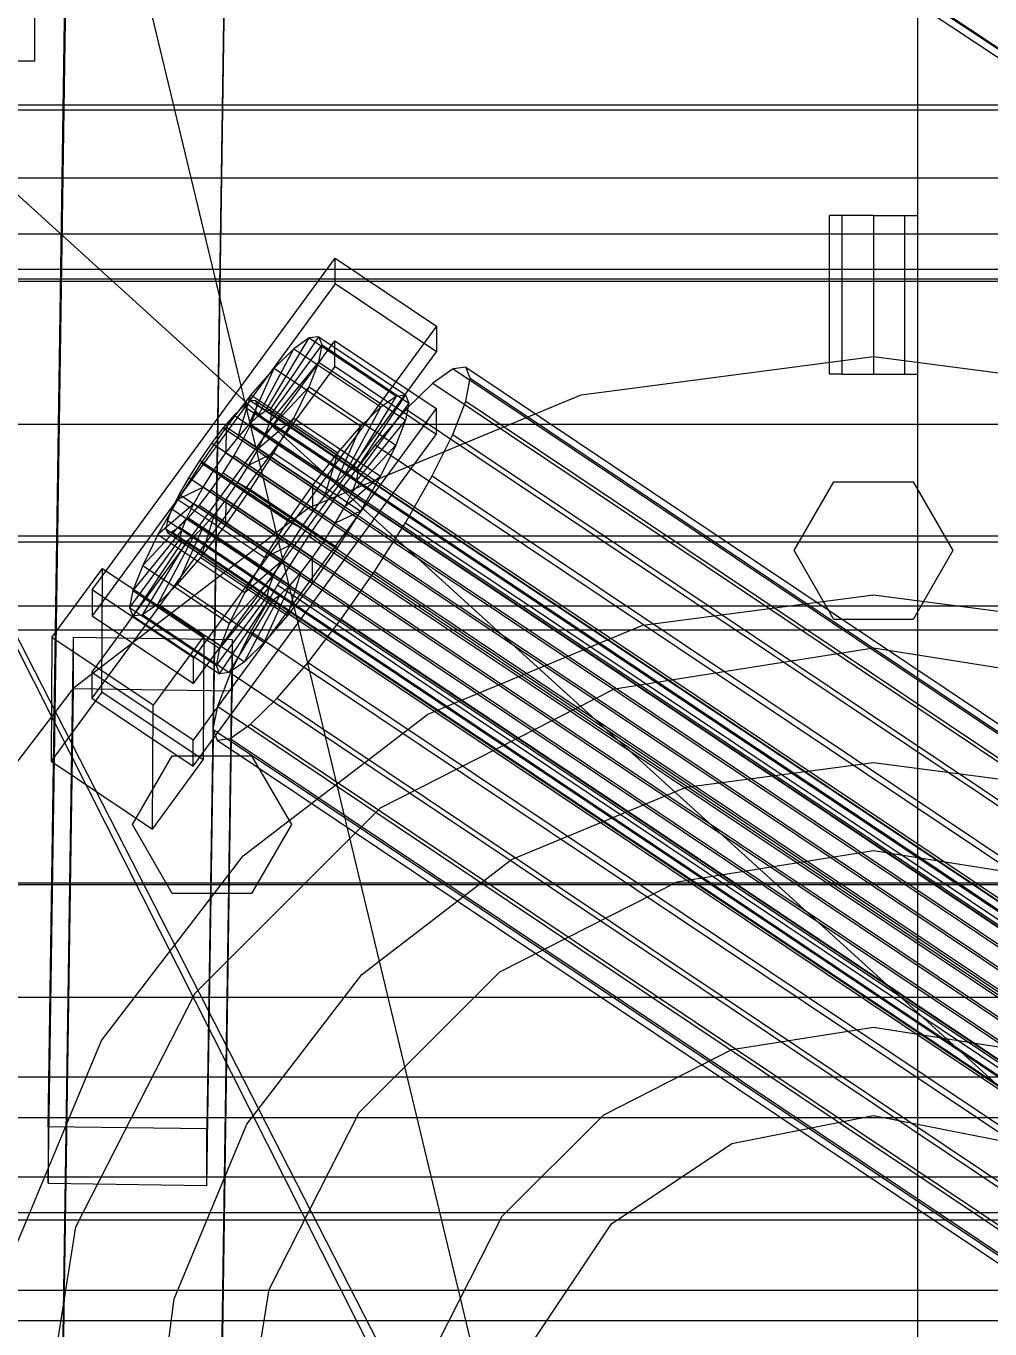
# Model space of a CAD drawing. Header units: millimetres. Extents: x -191664 to 191490, y -197311 to 10263.
# Drawn here: x -381 to -271.8, y -30232.2 to -30084.5 of the extents above; entities that cross this region are included whole.
import ezdxf

# ---------------------------------------------------------------- set-up
doc = ezdxf.new("R2010")
doc.units = ezdxf.units.MM
for name, color, linetype, lineweight in [('COTAS_USUARIO', 1, 'Continuous', 0), ('frontal_briquetadora', 7, 'Continuous', 0), ('frontal_C01', 7, 'Continuous', 0), ('frontal_C02', 7, 'Continuous', 0), ('frontal_C03', 7, 'Continuous', 0), ('frontal_mezcladora', 7, 'Continuous', 0), ('frontal_secador', 7, 'Continuous', 0)]:
    doc.layers.add(name, color=color, linetype=linetype, lineweight=lineweight)
doc.dimstyles.new('PLANTA_100', dxfattribs={"dimtxt": 250, "dimasz": 150, "dimexe": 150, "dimexo": 80, "dimgap": 100, "dimtad": 1, "dimtih": 1, "dimtoh": 1, "dimdec": 1, "dimdsep": 46, "dimcen": 0.09, "dimclrd": 1, "dimclre": 1, "dimclrt": 1, "dimadec": 0, "dimazin": 0, "dimtfac": 1, "dimtdec": 4, "dimtofl": 0, "dimtmove": 0, "dimatfit": 3, "dimfxl": 1, "dimtolj": 1, "dimtzin": 0, "dimarcsym": 0})

# ---------------------------------------------------------------- blocks, each defined once
blk = doc.blocks.new('*D109')
at = {"layer": 'COTAS_USUARIO', "color": 1, "lineweight": -2, "transparency": 16777216}
for p, q in [((-80, -28700), (-1350, -28700)), ((-1200, -31850), (-1200, -28850)), ((-80, -32000), (-1350, -32000))]:
    blk.add_line(p, q, dxfattribs=at)
at = {"layer": 'COTAS_USUARIO', "color": 1, "transparency": 16777216}
for points in [[(-1225, -28850), (-1175, -28850), (-1200, -28700)], [(-1225, -31850), (-1175, -31850), (-1200, -32000)]]:
    blk.add_solid(points, dxfattribs=at)
at = {"layer": 'Defpoints', "color": 0, "transparency": 16777216}
for p in [(-1200, -28700), (0, -28700), (0, -32000)]:
    blk.add_point(p, dxfattribs=at)
blk = doc.blocks.new('*D111')
at = {"layer": 'COTAS_USUARIO', "color": 1, "lineweight": -2, "transparency": 16777216}
for p, q in [((-80, -27700), (-1350, -27700)), ((-1200, -31850), (-1200, -27850)), ((-80, -32000), (-1350, -32000))]:
    blk.add_line(p, q, dxfattribs=at)
at = {"layer": 'COTAS_USUARIO', "color": 1, "transparency": 16777216}
for points in [[(-1225, -27850), (-1175, -27850), (-1200, -27700)], [(-1225, -31850), (-1175, -31850), (-1200, -32000)]]:
    blk.add_solid(points, dxfattribs=at)
at = {"layer": 'Defpoints', "color": 0, "transparency": 16777216}
for p in [(-1200, -27700), (0, -27700), (0, -32000)]:
    blk.add_point(p, dxfattribs=at)
blk = doc.blocks.new('*D121')
at = {"layer": 'COTAS_USUARIO', "color": 1, "lineweight": -2, "transparency": 16777216}
for p, q in [((-80, -29000), (-1350, -29000)), ((-1200, -31850), (-1200, -29150)), ((-80, -32000), (-1350, -32000))]:
    blk.add_line(p, q, dxfattribs=at)
at = {"layer": 'COTAS_USUARIO', "color": 1, "transparency": 16777216}
for points in [[(-1225, -29150), (-1175, -29150), (-1200, -29000)], [(-1225, -31850), (-1175, -31850), (-1200, -32000)]]:
    blk.add_solid(points, dxfattribs=at)
at = {"layer": 'Defpoints', "color": 0, "transparency": 16777216}
for p in [(-1200, -29000), (0, -29000), (0, -32000)]:
    blk.add_point(p, dxfattribs=at)

msp = doc.modelspace()

# ---------------------------------------------------------------- linework, layer by layer
at = {"layer": 'frontal_briquetadora', "color": 9, "true_color": 0xb9c3c2}
for p, q in [((-430, -29820), (-223.45, -30680)), ((-430, -30060), (-210, -30260)), ((-430, -30060), (-210, -30490)), ((-430, -30060), (-210, -30496)), ((-430, -30143), (-188, -30143)), ((-430, -30181.66), (-188, -30181.66))]:
    msp.add_line(p, q, dxfattribs=at)
at = {"layer": 'frontal_C01', "color": 139, "true_color": 0x354b57}
for p, q in [((-378.51, -30209.3), (-375.64, -30017.35)), ((-357.65, -30017.59), (-360.51, -30209.54)), ((-378.51, -30215.7), (-375.64, -30023.76)), ((-360.51, -30215.95), (-357.65, -30024)), ((-450, -30181.84), (450, -30181.84)), ((450, -30194.65), (-450, -30194.65)), ((-425, -30203.62), (425, -30203.62)), ((-360.51, -30209.54), (-378.51, -30209.3)), ((-378.51, -30209.3), (-378.51, -30215.7)), ((-360.51, -30215.95), (-360.51, -30209.54)), ((450, -30215), (-450, -30215)), ((425, -30214.99), (-425, -30214.99)), ((-378.51, -30215.7), (-360.51, -30215.95)), ((425, -30219.88), (-425, -30219.88)), ((-450, -30227.81), (450, -30227.81)), ((-425, -30231.25), (425, -30231.25))]:
    msp.add_line(p, q, dxfattribs=at)
at = {"layer": 'frontal_C01', "color": 252, "true_color": 0x83939a}
for p, q in [((-359.83, -30027.97), (-175.52, -30150.31)), ((-359.34, -30029.41), (-175.03, -30151.74)), ((-357.89, -30029.4), (-173.58, -30151.73))]:
    msp.add_line(p, q, dxfattribs=at)
at = {"layer": 'frontal_C01', "color": 251, "true_color": 0x4e626d}
for p, q in [((-380, -30088.5), (-380, -30080.5)), ((-480, -30088.5), (-380, -30088.5))]:
    msp.add_line(p, q, dxfattribs=at)
at = {"layer": 'frontal_C02', "color": 139, "true_color": 0x354b57}
for p, q in [((-373.5, -30148.45), (-345.97, -30110.86)), ((-345.98, -30113.78), (-345.97, -30110.86)), ((-345.97, -30110.86), (-334.5, -30118.55)), ((-345.98, -30113.78), (-373.51, -30151.38)), ((-334.51, -30121.47), (-345.98, -30113.78)), ((-334.5, -30118.55), (-362.03, -30156.14)), ((-334.5, -30118.55), (-334.51, -30121.47)), ((-373.54, -30157.81), (-346.01, -30120.21)), ((-346.02, -30123.14), (-346.01, -30120.21)), ((-346.01, -30120.21), (-334.54, -30127.9)), ((-362.04, -30159.06), (-334.51, -30121.47)), ((-346.02, -30123.14), (-373.55, -30160.73)), ((-334.55, -30130.82), (-346.02, -30123.14)), ((-334.54, -30127.9), (-362.07, -30165.49)), ((-334.54, -30127.9), (-334.55, -30130.82)), ((-362.08, -30168.41), (-334.55, -30130.82)), ((-378.09, -30153.84), (-372.35, -30146.01)), ((-372.41, -30160.04), (-372.35, -30146.01)), ((-372.35, -30146.01), (-360.88, -30153.69)), ((-373.5, -30148.45), (-373.51, -30151.38)), ((-362.03, -30156.14), (-373.5, -30148.45)), ((-373.51, -30151.38), (-362.04, -30159.06)), ((-360.88, -30153.69), (-366.62, -30161.53)), ((-360.88, -30153.69), (-360.94, -30167.72)), ((-378.51, -30347.59), (-375.64, -30153.82)), ((-378.09, -30153.84), (-378.14, -30167.87)), ((-366.62, -30161.53), (-378.09, -30153.84)), ((-375.64, -30159.67), (-375.64, -30153.82)), ((-375.64, -30153.82), (-357.65, -30154.07)), ((-357.65, -30154.07), (-360.51, -30347.83)), ((-357.65, -30154.07), (-357.65, -30159.91)), ((-362.04, -30159.06), (-362.03, -30156.14)), ((-373.54, -30157.81), (-373.55, -30160.73)), ((-362.07, -30165.49), (-373.54, -30157.81)), ((-378.51, -30353.44), (-375.64, -30159.67)), ((-372.41, -30160.04), (-378.14, -30167.87)), ((-357.65, -30159.91), (-375.64, -30159.67)), ((-373.55, -30160.73), (-362.08, -30168.41)), ((-360.94, -30167.72), (-372.41, -30160.04)), ((-360.51, -30353.68), (-357.65, -30159.91)), ((-366.68, -30175.56), (-366.62, -30161.53)), ((-362.08, -30168.41), (-362.07, -30165.49)), ((-378.14, -30167.87), (-366.68, -30175.56)), ((-366.68, -30175.56), (-360.94, -30167.72))]:
    msp.add_line(p, q, dxfattribs=at)
at = {"layer": 'frontal_C02', "color": 155, "true_color": 0x617580}
for p, q in [((-353.38, -30128.07), (-347.84, -30119.75)), ((-347.84, -30119.75), (-348.92, -30119.9)), ((-347.84, -30119.75), (-338.01, -30126.34)), ((-347.47, -30120.68), (-347.84, -30119.75)), ((-354.71, -30128.72), (-350.65, -30121.11)), ((-353.89, -30128.14), (-348.92, -30119.9)), ((-353.21, -30128.51), (-347.47, -30120.68)), ((-350.65, -30121.11), (-352.9, -30123.31)), ((-348.92, -30119.9), (-350.65, -30121.11)), ((-350.65, -30121.11), (-340.82, -30127.7)), ((-348.92, -30119.9), (-339.09, -30126.48)), ((-347.85, -30122.63), (-347.47, -30120.68)), ((-347.47, -30120.68), (-337.64, -30127.27)), ((-353.38, -30129.43), (-347.85, -30122.63)), ((-348.94, -30125.45), (-347.85, -30122.63)), ((-347.85, -30122.63), (-338.02, -30129.21)), ((-355.78, -30129.76), (-352.9, -30123.31)), ((-352.9, -30123.31), (-355.53, -30126.35)), ((-352.9, -30123.31), (-343.07, -30129.9)), ((-353.9, -30130.77), (-348.94, -30125.45)), ((-350.68, -30128.97), (-348.94, -30125.45)), ((-348.94, -30125.45), (-339.11, -30132.04)), ((-355.53, -30126.35), (-358.34, -30130.01)), ((-357.02, -30131.2), (-355.53, -30126.35)), ((-355.53, -30126.35), (-345.7, -30132.93)), ((-339.09, -30126.48), (-344.06, -30134.73)), ((-338.01, -30126.34), (-343.55, -30134.66)), ((-340.82, -30127.7), (-339.09, -30126.48)), ((-339.09, -30126.48), (-338.01, -30126.34)), ((-338.01, -30126.34), (-337.64, -30127.27)), ((-354.71, -30128.72), (-353.89, -30128.14)), ((-353.89, -30128.14), (-353.38, -30128.07)), ((-344.06, -30134.73), (-353.89, -30128.14)), ((-343.55, -30134.66), (-353.38, -30128.07)), ((-353.38, -30128.07), (-353.21, -30128.51)), ((-353.21, -30128.51), (-353.38, -30129.43)), ((-343.38, -30135.1), (-353.21, -30128.51)), ((-340.82, -30127.7), (-344.88, -30135.3)), ((-337.64, -30127.27), (-343.38, -30135.1)), ((-343.07, -30129.9), (-340.82, -30127.7)), ((-337.64, -30127.27), (-338.02, -30129.21)), ((-358.34, -30130.01), (-361.17, -30134.05)), ((-358.34, -30130.01), (-358.36, -30132.93)), ((-348.52, -30136.59), (-358.34, -30130.01)), ((-357.02, -30131.2), (-355.78, -30129.76)), ((-355.78, -30129.76), (-354.71, -30128.72)), ((-345.95, -30136.34), (-355.78, -30129.76)), ((-354.72, -30132.44), (-350.68, -30128.97)), ((-344.88, -30135.3), (-354.71, -30128.72)), ((-353.38, -30129.43), (-353.9, -30130.77)), ((-343.55, -30136.02), (-353.38, -30129.43)), ((-352.94, -30132.93), (-350.68, -30128.97)), ((-350.68, -30128.97), (-340.85, -30135.55)), ((-343.07, -30129.9), (-345.95, -30136.34)), ((-345.7, -30132.93), (-343.07, -30129.9)), ((-338.02, -30129.21), (-343.55, -30136.02)), ((-338.02, -30129.21), (-339.11, -30132.04)), ((-358.36, -30132.93), (-357.02, -30131.2)), ((-347.19, -30137.78), (-357.02, -30131.2)), ((-353.9, -30130.77), (-354.72, -30132.44)), ((-344.07, -30137.36), (-353.9, -30130.77)), ((-359.69, -30134.84), (-358.36, -30132.93)), ((-358.36, -30132.93), (-348.53, -30139.52)), ((-354.72, -30132.44), (-355.8, -30134.32)), ((-355.8, -30134.32), (-352.94, -30132.93)), ((-355.57, -30137.07), (-352.94, -30132.93)), ((-344.9, -30139.02), (-354.72, -30132.44)), ((-352.94, -30132.93), (-343.11, -30139.52)), ((-348.52, -30136.59), (-345.7, -30132.93)), ((-345.7, -30132.93), (-347.19, -30137.78)), ((-339.11, -30132.04), (-344.07, -30137.36)), ((-339.11, -30132.04), (-340.85, -30135.55)), ((-361.17, -30134.05), (-363.8, -30138.19)), ((-359.69, -30134.84), (-361.17, -30134.05)), ((-361.17, -30134.05), (-351.34, -30140.63)), ((-355.8, -30134.32), (-357.04, -30136.28)), ((-345.97, -30140.9), (-355.8, -30134.32)), ((-360.94, -30136.81), (-359.69, -30134.84)), ((-349.86, -30141.43), (-359.69, -30134.84)), ((-344.88, -30135.3), (-345.95, -30136.34)), ((-340.85, -30135.55), (-344.9, -30139.02)), ((-344.06, -30134.73), (-344.88, -30135.3)), ((-343.55, -30134.66), (-344.06, -30134.73)), ((-343.38, -30135.1), (-343.55, -30134.66)), ((-343.55, -30136.02), (-343.38, -30135.1)), ((-340.85, -30135.55), (-343.11, -30139.52)), ((-360.94, -30136.81), (-363.8, -30138.19)), ((-362.01, -30138.69), (-360.94, -30136.81)), ((-351.11, -30143.39), (-360.94, -30136.81)), ((-358.39, -30141.11), (-355.57, -30137.07)), ((-357.04, -30136.28), (-358.38, -30138.19)), ((-357.04, -30136.28), (-355.57, -30137.07)), ((-347.21, -30142.86), (-357.04, -30136.28)), ((-355.57, -30137.07), (-345.74, -30143.66)), ((-351.34, -30140.63), (-348.52, -30136.59)), ((-348.53, -30139.52), (-348.52, -30136.59)), ((-345.95, -30136.34), (-347.19, -30137.78)), ((-344.9, -30139.02), (-344.07, -30137.36)), ((-344.07, -30137.36), (-343.55, -30136.02)), ((-363.8, -30138.19), (-366.06, -30142.16)), ((-362.01, -30138.69), (-366.06, -30142.16)), ((-363.8, -30138.19), (-353.97, -30144.78)), ((-362.83, -30140.35), (-362.01, -30138.69)), ((-352.18, -30145.27), (-362.01, -30138.69)), ((-358.38, -30138.19), (-359.71, -30139.93)), ((-358.38, -30138.19), (-358.39, -30141.11)), ((-348.55, -30144.78), (-358.38, -30138.19)), ((-347.19, -30137.78), (-348.53, -30139.52)), ((-362.83, -30140.35), (-367.79, -30145.67)), ((-363.35, -30141.69), (-362.83, -30140.35)), ((-353, -30146.94), (-362.83, -30140.35)), ((-359.71, -30139.93), (-361.21, -30144.78)), ((-359.71, -30139.93), (-360.96, -30141.36)), ((-349.88, -30146.51), (-359.71, -30139.93)), ((-348.53, -30139.52), (-349.86, -30141.43)), ((-345.97, -30140.9), (-344.9, -30139.02)), ((-343.11, -30139.52), (-345.97, -30140.9)), ((-343.11, -30139.52), (-345.74, -30143.66)), ((-363.35, -30141.69), (-368.89, -30148.5)), ((-360.96, -30141.36), (-363.84, -30147.81)), ((-363.53, -30142.61), (-363.35, -30141.69)), ((-353.52, -30148.27), (-363.35, -30141.69)), ((-360.96, -30141.36), (-362.03, -30142.41)), ((-361.21, -30144.78), (-358.39, -30141.11)), ((-351.13, -30147.95), (-360.96, -30141.36)), ((-358.39, -30141.11), (-348.56, -30147.7)), ((-353.97, -30144.78), (-351.34, -30140.63)), ((-351.34, -30140.63), (-349.86, -30141.43)), ((-349.86, -30141.43), (-351.11, -30143.39)), ((-347.21, -30142.86), (-345.97, -30140.9)), ((-363.53, -30142.61), (-369.27, -30150.44)), ((-363.36, -30143.05), (-368.9, -30151.37)), ((-362.84, -30142.98), (-367.82, -30151.22)), ((-366.06, -30142.16), (-367.79, -30145.67)), ((-362.03, -30142.41), (-366.09, -30150.01)), ((-366.06, -30142.16), (-356.23, -30148.74)), ((-363.36, -30143.05), (-363.53, -30142.61)), ((-353.7, -30149.2), (-363.53, -30142.61)), ((-362.84, -30142.98), (-363.36, -30143.05)), ((-353.53, -30149.64), (-363.36, -30143.05)), ((-362.03, -30142.41), (-362.84, -30142.98)), ((-353.01, -30149.57), (-362.84, -30142.98)), ((-352.2, -30148.99), (-362.03, -30142.41)), ((-348.55, -30144.78), (-347.21, -30142.86)), ((-345.74, -30143.66), (-347.21, -30142.86)), ((-363.84, -30147.81), (-361.21, -30144.78)), ((-361.21, -30144.78), (-351.38, -30151.36)), ((-356.23, -30148.74), (-353.97, -30144.78)), ((-353.97, -30144.78), (-351.11, -30143.39)), ((-351.11, -30143.39), (-352.18, -30145.27)), ((-349.88, -30146.51), (-348.55, -30144.78)), ((-345.74, -30143.66), (-348.56, -30147.7)), ((-348.56, -30147.7), (-348.55, -30144.78)), ((-367.79, -30145.67), (-368.89, -30148.5)), ((-367.79, -30145.67), (-357.96, -30152.26)), ((-356.23, -30148.74), (-352.18, -30145.27)), ((-352.18, -30145.27), (-353, -30146.94)), ((-366.09, -30150.01), (-363.84, -30147.81)), ((-363.84, -30147.81), (-354.01, -30154.4)), ((-357.96, -30152.26), (-353, -30146.94)), ((-353, -30146.94), (-353.52, -30148.27)), ((-351.38, -30151.36), (-349.88, -30146.51)), ((-348.56, -30147.7), (-351.38, -30151.36)), ((-351.13, -30147.95), (-349.88, -30146.51)), ((-368.89, -30148.5), (-369.27, -30150.44)), ((-368.89, -30148.5), (-359.06, -30155.08)), ((-359.44, -30157.03), (-353.7, -30149.2)), ((-359.06, -30155.08), (-353.52, -30148.27)), ((-357.96, -30152.26), (-356.23, -30148.74)), ((-356.26, -30156.6), (-352.2, -30148.99)), ((-354.01, -30154.4), (-351.13, -30147.95)), ((-353.52, -30148.27), (-353.7, -30149.2)), ((-353.7, -30149.2), (-353.53, -30149.64)), ((-353.01, -30149.57), (-352.2, -30148.99)), ((-352.2, -30148.99), (-351.13, -30147.95)), ((-369.27, -30150.44), (-368.9, -30151.37)), ((-369.27, -30150.44), (-359.44, -30157.03)), ((-367.82, -30151.22), (-366.09, -30150.01)), ((-366.09, -30150.01), (-356.26, -30156.6)), ((-359.07, -30157.96), (-353.53, -30149.64)), ((-357.99, -30157.81), (-353.01, -30149.57)), ((-353.53, -30149.64), (-353.01, -30149.57)), ((-368.9, -30151.37), (-367.82, -30151.22)), ((-368.9, -30151.37), (-359.07, -30157.96)), ((-367.82, -30151.22), (-357.99, -30157.81)), ((-351.38, -30151.36), (-354.01, -30154.4)), ((-359.06, -30155.08), (-357.96, -30152.26)), ((-359.44, -30157.03), (-359.06, -30155.08)), ((-354.01, -30154.4), (-356.26, -30156.6)), ((-356.26, -30156.6), (-357.99, -30157.81)), ((-359.07, -30157.96), (-359.44, -30157.03)), ((-357.99, -30157.81), (-359.07, -30157.96))]:
    msp.add_line(p, q, dxfattribs=at)
at = {"layer": 'frontal_C02', "color": 252, "true_color": 0x83939a}
for p, q in [((-332.63, -30123.4), (-334.94, -30125.03)), ((-331.18, -30123.21), (-332.63, -30123.4)), ((-332.63, -30123.4), (-148.32, -30246.89)), ((-330.69, -30124.45), (-331.18, -30123.21)), ((-331.18, -30123.21), (-146.87, -30246.69)), ((-334.94, -30125.03), (-337.95, -30127.97)), ((-334.94, -30125.03), (-150.63, -30248.51)), ((-331.2, -30127.05), (-330.69, -30124.45)), ((-330.69, -30124.45), (-146.38, -30247.93)), ((-332.66, -30130.83), (-331.2, -30127.05)), ((-331.2, -30127.05), (-146.89, -30250.53)), ((-337.95, -30127.97), (-341.46, -30132.02)), ((-337.95, -30127.97), (-153.64, -30251.45)), ((-334.98, -30135.53), (-332.66, -30130.83)), ((-332.66, -30130.83), (-148.35, -30254.31)), ((-341.46, -30132.02), (-345.23, -30136.92)), ((-341.46, -30132.02), (-157.15, -30255.51)), ((-338, -30140.83), (-334.98, -30135.53)), ((-334.98, -30135.53), (-150.67, -30259.01)), ((-345.23, -30136.92), (-349, -30142.32)), ((-160.92, -30260.4), (-345.23, -30136.92)), ((-341.52, -30146.36), (-338, -30140.83)), ((-338, -30140.83), (-153.69, -30264.31)), ((-349, -30142.32), (-352.52, -30147.86)), ((-349, -30142.32), (-164.69, -30265.8)), ((-345.29, -30151.77), (-341.52, -30146.36)), ((-341.52, -30146.36), (-157.21, -30269.85)), ((-352.52, -30147.86), (-355.54, -30153.16)), ((-352.52, -30147.86), (-168.21, -30271.34)), ((-349.06, -30156.66), (-345.29, -30151.77)), ((-345.29, -30151.77), (-160.98, -30275.25)), ((-355.54, -30153.16), (-357.86, -30157.86)), ((-355.54, -30153.16), (-171.23, -30276.64)), ((-352.57, -30160.72), (-349.06, -30156.66)), ((-349.06, -30156.66), (-164.75, -30280.15)), ((-357.86, -30157.86), (-359.33, -30161.64)), ((-357.86, -30157.86), (-173.55, -30281.34)), ((-355.58, -30163.66), (-352.57, -30160.72)), ((-352.57, -30160.72), (-168.26, -30284.2)), ((-359.33, -30161.64), (-359.83, -30164.24)), ((-359.33, -30161.64), (-175.02, -30285.12)), ((-357.89, -30165.28), (-355.58, -30163.66)), ((-355.58, -30163.66), (-171.28, -30287.14)), ((-359.83, -30164.24), (-359.34, -30165.48)), ((-359.83, -30164.24), (-175.52, -30287.72)), ((-359.34, -30165.48), (-357.89, -30165.28)), ((-359.34, -30165.48), (-175.03, -30288.96)), ((-357.89, -30165.28), (-173.58, -30288.77))]:
    msp.add_line(p, q, dxfattribs=at)
at = {"layer": 'frontal_C02', "color": 9, "true_color": 0xbac6cb}
for p, q in [((-355.53, -30127.04), (-356.35, -30127.62)), ((-355.02, -30126.97), (-355.53, -30127.04)), ((-355.53, -30127.04), (-141.73, -30270.29)), ((-354.84, -30127.42), (-355.02, -30126.97)), ((-355.02, -30126.97), (-141.22, -30270.22)), ((-356.35, -30127.62), (-357.42, -30128.66)), ((-356.35, -30127.62), (-142.55, -30270.86)), ((-355.54, -30129.67), (-355.02, -30128.34)), ((-355.02, -30128.34), (-354.84, -30127.42)), ((-355.02, -30128.34), (-141.22, -30271.58)), ((-354.84, -30127.42), (-141.04, -30270.66)), ((-357.42, -30128.66), (-358.66, -30130.1)), ((-357.42, -30128.66), (-143.62, -30271.9)), ((-356.36, -30131.34), (-355.54, -30129.67)), ((-355.54, -30129.67), (-141.74, -30272.92)), ((-358.66, -30130.1), (-360, -30131.83)), ((-358.66, -30130.1), (-144.86, -30273.34)), ((-357.43, -30133.22), (-356.36, -30131.34)), ((-356.36, -30131.34), (-142.56, -30274.58)), ((-360, -30131.83), (-361.33, -30133.75)), ((-146.2, -30275.07), (-360, -30131.83)), ((-361.33, -30133.75), (-362.58, -30135.71)), ((-361.33, -30133.75), (-147.53, -30276.99)), ((-358.68, -30135.18), (-357.43, -30133.22)), ((-357.43, -30133.22), (-143.64, -30276.46)), ((-362.58, -30135.71), (-363.65, -30137.59)), ((-362.58, -30135.71), (-148.78, -30278.95)), ((-360.02, -30137.09), (-358.68, -30135.18)), ((-358.68, -30135.18), (-144.88, -30278.42)), ((-361.35, -30138.83), (-360.02, -30137.09)), ((-360.02, -30137.09), (-146.22, -30280.34)), ((-363.65, -30137.59), (-364.47, -30139.25)), ((-363.65, -30137.59), (-149.85, -30280.83)), ((-362.6, -30140.27), (-361.35, -30138.83)), ((-361.35, -30138.83), (-147.55, -30282.07)), ((-364.47, -30139.25), (-364.99, -30140.59)), ((-364.47, -30139.25), (-150.67, -30282.49)), ((-363.66, -30141.31), (-362.6, -30140.27)), ((-362.6, -30140.27), (-148.8, -30283.51)), ((-364.99, -30140.59), (-365.17, -30141.51)), ((-365.17, -30141.51), (-364.99, -30141.95)), ((-365.17, -30141.51), (-151.37, -30284.75)), ((-364.99, -30140.59), (-151.19, -30283.83)), ((-364.99, -30141.95), (-364.48, -30141.88)), ((-364.48, -30141.88), (-363.66, -30141.31)), ((-364.48, -30141.88), (-150.68, -30285.12)), ((-363.66, -30141.31), (-149.86, -30284.55)), ((-364.99, -30141.95), (-151.2, -30285.19))]:
    msp.add_line(p, q, dxfattribs=at)
at = {"layer": 'frontal_C03', "color": 139, "true_color": 0x354b57}
for p, q in [((-450, -30208.26), (450, -30208.26)), ((450, -30219.03), (-450, -30219.03))]:
    msp.add_line(p, q, dxfattribs=at)
at = {"layer": 'frontal_mezcladora', "color": 250, "true_color": 0x33393d}
for p, q in [((-280, -30450), (-280, -30020)), ((-311.14, -30152.44), (-285, -30149)), ((-285, -30149), (-258.86, -30152.44)), ((-335.5, -30162.53), (-311.14, -30152.44)), ((-356.42, -30178.58), (-335.5, -30162.53)), ((-372.47, -30199.5), (-356.42, -30178.58)), ((-307.25, -30181.52), (-285, -30178)), ((-285, -30178), (-262.75, -30181.52)), ((-327.32, -30191.75), (-307.25, -30181.52)), ((-343.25, -30207.68), (-327.32, -30191.75)), ((-382.56, -30223.86), (-372.47, -30199.5)), ((-353.48, -30227.75), (-343.25, -30207.68)), ((-357, -30250), (-353.48, -30227.75))]:
    msp.add_line(p, q, dxfattribs=at)
at = {"layer": 'frontal_mezcladora', "color": 43, "true_color": 0xc5ad48}
for p, q in [((-288.54, -30106), (-290, -30106)), ((-290, -30124), (-290, -30106)), ((-285, -30106), (-288.54, -30106)), ((-288.54, -30124), (-288.54, -30106)), ((-285, -30106), (-281.46, -30106)), ((-285, -30106), (-285, -30124)), ((-281.46, -30106), (-280, -30106)), ((-281.46, -30124), (-281.46, -30106)), ((-280, -30124), (-280, -30106)), ((-288.54, -30124), (-290, -30124)), ((-288.54, -30124), (-285, -30124)), ((-285, -30124), (-281.46, -30124)), ((-281.46, -30124), (-280, -30124))]:
    msp.add_line(p, q, dxfattribs=at)
at = {"layer": 'frontal_mezcladora', "color": 107, "true_color": 0x248357}
for p, q in [((-318.13, -30126.36), (-285, -30122)), ((-285, -30122), (-251.87, -30126.36)), ((-349, -30139.15), (-318.13, -30126.36)), ((-375.51, -30159.49), (-349, -30139.15)), ((-395.85, -30186), (-375.51, -30159.49)), ((-301.07, -30200.55), (-285, -30198)), ((-285, -30198), (-268.93, -30200.55)), ((-315.56, -30207.93), (-301.07, -30200.55)), ((-327.07, -30219.44), (-315.56, -30207.93)), ((-334.45, -30233.93), (-327.07, -30219.44))]:
    msp.add_line(p, q, dxfattribs=at)
at = {"layer": 'frontal_mezcladora', "color": 43, "true_color": 0xe7bf45}
for p, q in [((-294, -30144), (-289.5, -30136.21)), ((-289.5, -30136.21), (-280.5, -30136.21)), ((-280.5, -30136.21), (-276, -30144)), ((-289.5, -30151.79), (-294, -30144)), ((-276, -30144), (-280.5, -30151.79)), ((-280.5, -30151.79), (-289.5, -30151.79)), ((-368.95, -30175.05), (-364.45, -30167.25)), ((-364.45, -30167.25), (-355.45, -30167.25)), ((-355.45, -30167.25), (-350.95, -30175.05)), ((-364.45, -30182.84), (-368.95, -30175.05)), ((-350.95, -30175.05), (-355.45, -30182.84)), ((-355.45, -30182.84), (-364.45, -30182.84))]:
    msp.add_line(p, q, dxfattribs=at)
at = {"layer": 'frontal_mezcladora', "color": 9, "true_color": 0xc6c9c8}
for p, q in [((-314.36, -30159.65), (-285, -30155)), ((-285, -30155), (-255.64, -30159.65)), ((-340.84, -30173.14), (-314.36, -30159.65)), ((-361.86, -30194.16), (-340.84, -30173.14)), ((-375.35, -30220.64), (-361.86, -30194.16)), ((-301.07, -30211.2), (-285, -30208)), ((-285, -30208), (-268.93, -30211.2)), ((-314.7, -30220.3), (-301.07, -30211.2)), ((-380, -30250), (-375.35, -30220.64)), ((-323.8, -30233.93), (-314.7, -30220.3))]:
    msp.add_line(p, q, dxfattribs=at)
at = {"layer": 'frontal_mezcladora', "color": 254, "true_color": 0xdce0df}
for p, q in [((-306.22, -30170.79), (-285, -30168)), ((-285, -30168), (-263.78, -30170.79)), ((-326, -30178.99), (-306.22, -30170.79)), ((-342.98, -30192.02), (-326, -30178.99)), ((-356.01, -30209), (-342.98, -30192.02)), ((-364.21, -30228.78), (-356.01, -30209)), ((-367, -30250), (-364.21, -30228.78))]:
    msp.add_line(p, q, dxfattribs=at)
at = {"layer": 'frontal_secador', "color": 253, "true_color": 0xa4b0b5}
for p, q in [((1360, -30093.5), (-1360, -30093.5)), ((1250, -30094.08), (-1250, -30094.08)), ((1360, -30101.78), (-1360, -30101.78)), ((1360, -30108.14), (-1360, -30108.14)), ((1360, -30112.14), (-1360, -30112.14)), ((1360, -30113.5), (-1360, -30113.5)), ((1250, -30113.25), (-1250, -30113.25)), ((1250, -30129.71), (-1250, -30129.71)), ((1250, -30142.35), (-1250, -30142.35)), ((1250, -30150.29), (-1250, -30150.29)), ((1250, -30153), (-1250, -30153))]:
    msp.add_line(p, q, dxfattribs=at)

# ---------------------------------------------------------------- dimensions: what is measured, and where the dimension line sits
at = {"layer": 'COTAS_USUARIO'}
for p2, picture, middle in [((0, -27700), '*D111', (-1200, -29850)), ((0, -28700), '*D109', (-1200, -30350)), ((0, -29000), '*D121', (-1200, -30500))]:
    dim = msp.add_aligned_dim(p1=(0, -32000), p2=p2, distance=1200, dimstyle='PLANTA_100', dxfattribs=at)
    dim.commit()
    dim.dimension.update_dxf_attribs({"geometry": picture, "text_midpoint": middle})

doc.saveas('drawing.dxf')
